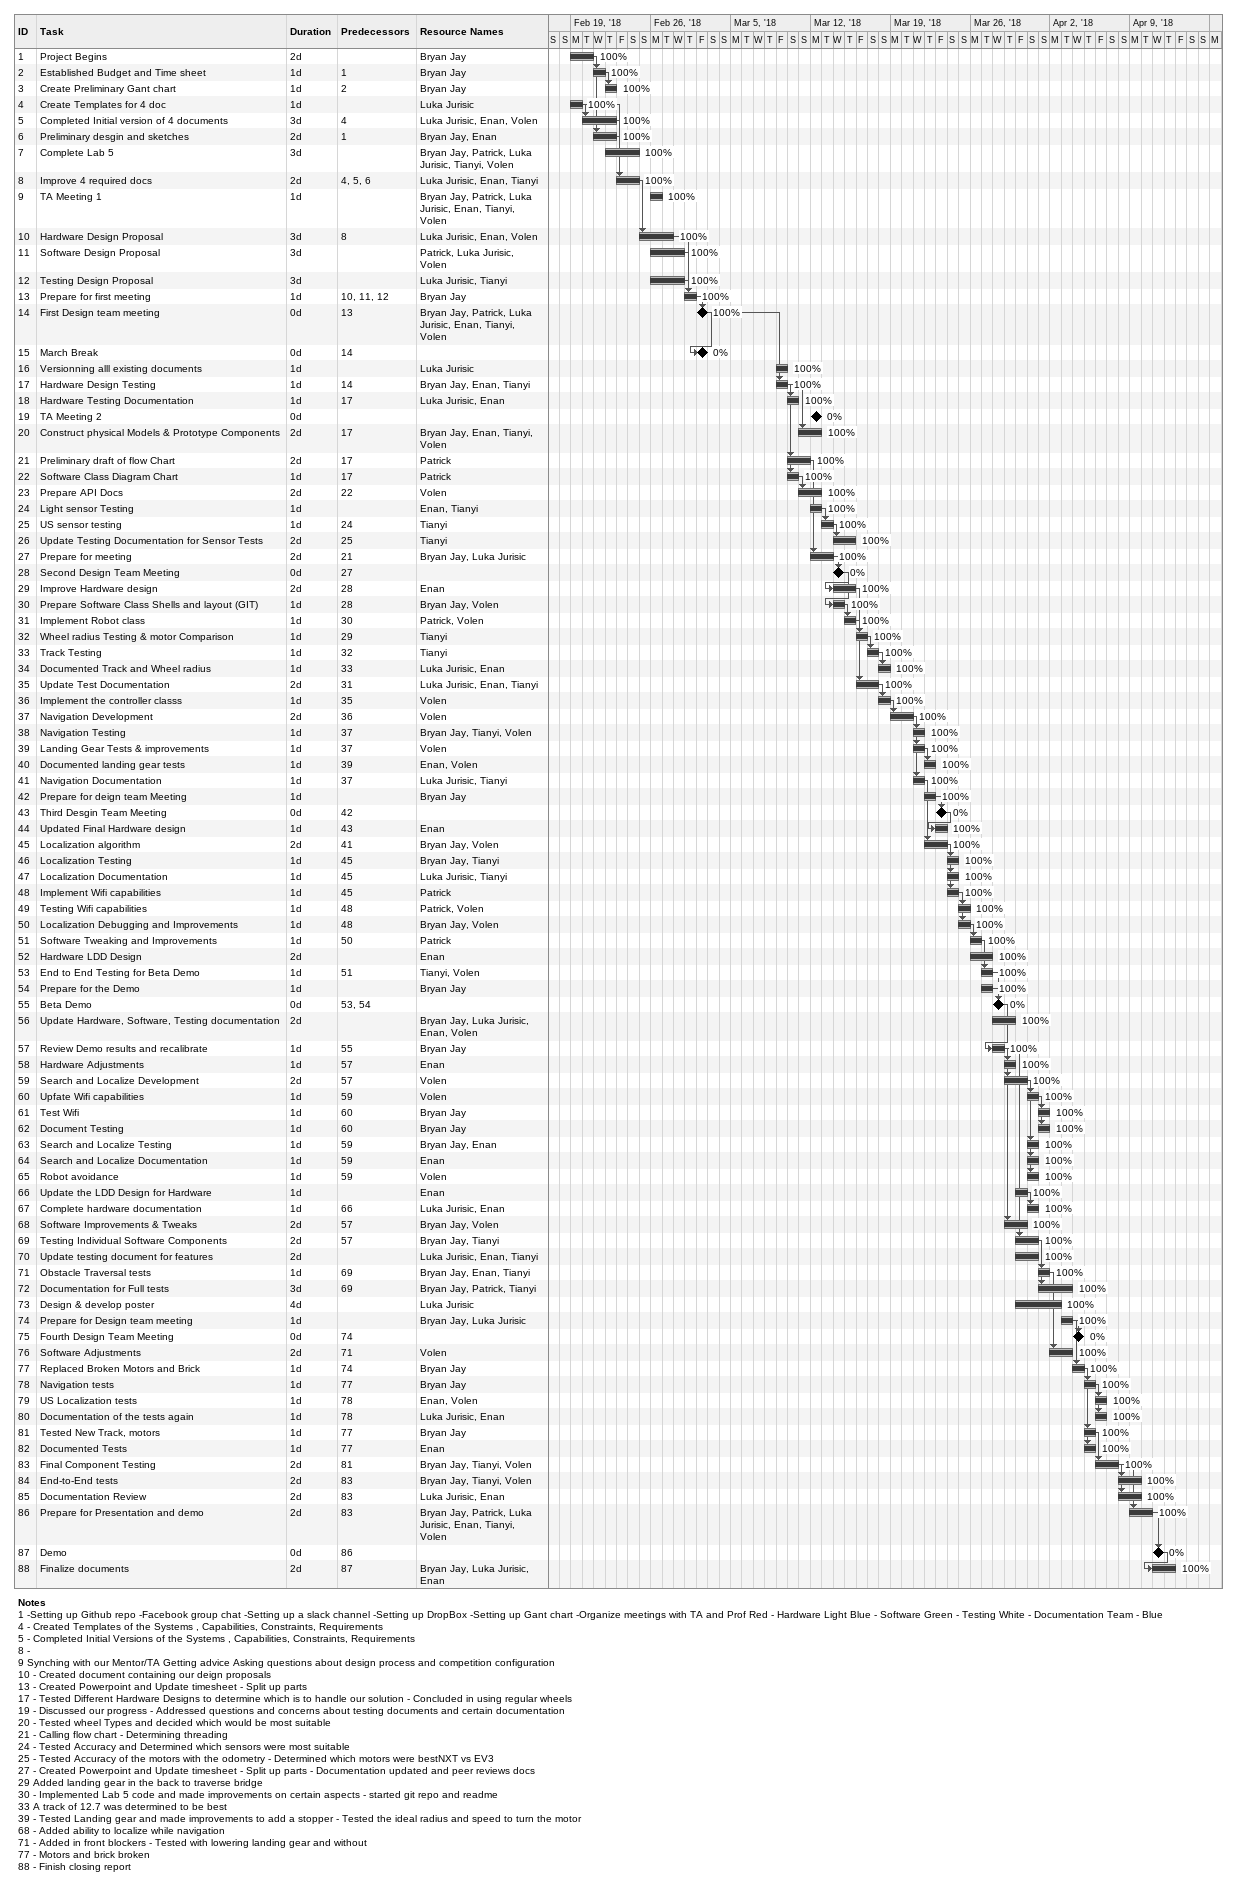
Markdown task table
| ID | Task | Duration | Start | Finish | Predecessors | Resources | % complete |
|---|---|---|---|---|---|---|---|
| 1 | Project Begins | 2d | 2018-02-19 | 2018-02-20 |  | Bryan Jay | 100 |
| 2 | Established Budget and Time sheet | 1d | 2018-02-21 | 2018-02-21 | 1 | Bryan Jay | 100 |
| 3 | Create Preliminary Gant chart | 1d | 2018-02-22 | 2018-02-22 | 2 | Bryan Jay | 100 |
| 4 | Create Templates for 4 doc | 1d | 2018-02-19 | 2018-02-19 |  | Luka Jurisic | 100 |
| 5 | Completed Initial version of 4 documents | 3d | 2018-02-20 | 2018-02-22 | 4 | Luka Jurisic, Enan, Volen | 100 |
| 6 | Preliminary desgin and sketches | 2d | 2018-02-21 | 2018-02-22 | 1 | Bryan Jay, Enan | 100 |
| 7 | Complete Lab 5 | 3d | 2018-02-22 | 2018-02-24 |  | Bryan Jay, Patrick, Luka Jurisic, Tianyi, Volen | 100 |
| 8 | Improve 4 required docs | 2d | 2018-02-23 | 2018-02-24 | 4, 5, 6 | Luka Jurisic, Enan, Tianyi | 100 |
| 9 | TA Meeting 1 | 1d | 2018-02-26 | 2018-02-26 |  | Bryan Jay, Patrick, Luka Jurisic, Enan, Tianyi, Volen | 100 |
| 10 | Hardware Design Proposal | 3d | 2018-02-25 | 2018-02-27 | 8 | Luka Jurisic, Enan, Volen | 100 |
| 11 | Software Design Proposal | 3d | 2018-02-26 | 2018-02-28 |  | Patrick, Luka Jurisic, Volen | 100 |
| 12 | Testing Design Proposal | 3d | 2018-02-26 | 2018-02-28 |  | Luka Jurisic, Tianyi | 100 |
| 13 | Prepare for first meeting | 1d | 2018-03-01 | 2018-03-01 | 10, 11, 12 | Bryan Jay | 100 |
| 14 | First Design team meeting | 0d | 2018-03-02 | 2018-03-02 | 13 | Bryan Jay, Patrick, Luka Jurisic, Enan, Tianyi, Volen | 100 |
| 15 | March Break | 0d | 2018-03-02 | 2018-03-02 | 14 |  | 0 |
| 16 | Versionning alll existing documents | 1d | 2018-03-09 | 2018-03-09 |  | Luka Jurisic | 100 |
| 17 | Hardware Design Testing | 1d | 2018-03-09 | 2018-03-09 | 14 | Bryan Jay, Enan, Tianyi | 100 |
| 18 | Hardware Testing Documentation | 1d | 2018-03-10 | 2018-03-10 | 17 | Luka Jurisic, Enan | 100 |
| 19 | TA Meeting 2 | 0d | 2018-03-12 | 2018-03-12 |  |  | 0 |
| 20 | Construct physical Models & Prototype Components | 2d | 2018-03-11 | 2018-03-12 | 17 | Bryan Jay, Enan, Tianyi, Volen | 100 |
| 21 | Preliminary draft of flow Chart | 2d | 2018-03-10 | 2018-03-11 | 17 | Patrick | 100 |
| 22 | Software Class Diagram Chart | 1d | 2018-03-10 | 2018-03-10 | 17 | Patrick | 100 |
| 23 | Prepare API Docs | 2d | 2018-03-11 | 2018-03-12 | 22 | Volen | 100 |
| 24 | Light sensor Testing | 1d | 2018-03-12 | 2018-03-12 |  | Enan, Tianyi | 100 |
| 25 | US sensor testing | 1d | 2018-03-13 | 2018-03-13 | 24 | Tianyi | 100 |
| 26 | Update Testing Documentation for Sensor Tests | 2d | 2018-03-14 | 2018-03-15 | 25 | Tianyi | 100 |
| 27 | Prepare for meeting | 2d | 2018-03-12 | 2018-03-13 | 21 | Bryan Jay, Luka Jurisic | 100 |
| 28 | Second Design Team Meeting | 0d | 2018-03-14 | 2018-03-14 | 27 |  | 0 |
| 29 | Improve Hardware design | 2d | 2018-03-14 | 2018-03-15 | 28 | Enan | 100 |
| 30 | Prepare Software Class Shells and layout (GIT) | 1d | 2018-03-14 | 2018-03-14 | 28 | Bryan Jay, Volen | 100 |
| 31 | Implement Robot class | 1d | 2018-03-15 | 2018-03-15 | 30 | Patrick, Volen | 100 |
| 32 | Wheel radius Testing & motor Comparison | 1d | 2018-03-16 | 2018-03-16 | 29 | Tianyi | 100 |
| 33 | Track Testing | 1d | 2018-03-17 | 2018-03-17 | 32 | Tianyi | 100 |
| 34 | Documented Track and Wheel radius | 1d | 2018-03-18 | 2018-03-18 | 33 | Luka Jurisic, Enan | 100 |
| 35 | Update Test Documentation | 2d | 2018-03-16 | 2018-03-17 | 31 | Luka Jurisic, Enan, Tianyi | 100 |
| 36 | Implement the controller classs | 1d | 2018-03-18 | 2018-03-18 | 35 | Volen | 100 |
| 37 | Navigation Development | 2d | 2018-03-19 | 2018-03-20 | 36 | Volen | 100 |
| 38 | Navigation Testing | 1d | 2018-03-21 | 2018-03-21 | 37 | Bryan Jay, Tianyi, Volen | 100 |
| 39 | Landing Gear Tests & improvements | 1d | 2018-03-21 | 2018-03-21 | 37 | Volen | 100 |
| 40 | Documented landing gear tests | 1d | 2018-03-22 | 2018-03-22 | 39 | Enan, Volen | 100 |
| 41 | Navigation Documentation | 1d | 2018-03-21 | 2018-03-21 | 37 | Luka Jurisic, Tianyi | 100 |
| 42 | Prepare for deign team Meeting | 1d | 2018-03-22 | 2018-03-22 |  | Bryan Jay | 100 |
| 43 | Third Desgin Team Meeting | 0d | 2018-03-23 | 2018-03-23 | 42 |  | 0 |
| 44 | Updated Final Hardware design | 1d | 2018-03-23 | 2018-03-23 | 43 | Enan | 100 |
| 45 | Localization algorithm | 2d | 2018-03-22 | 2018-03-23 | 41 | Bryan Jay, Volen | 100 |
| 46 | Localization Testing | 1d | 2018-03-24 | 2018-03-24 | 45 | Bryan Jay, Tianyi | 100 |
| 47 | Localization Documentation | 1d | 2018-03-24 | 2018-03-24 | 45 | Luka Jurisic, Tianyi | 100 |
| 48 | Implement Wifi capabilities | 1d | 2018-03-24 | 2018-03-24 | 45 | Patrick | 100 |
| 49 | Testing Wifi capabilities | 1d | 2018-03-25 | 2018-03-25 | 48 | Patrick, Volen | 100 |
| 50 | Localization Debugging and Improvements | 1d | 2018-03-25 | 2018-03-25 | 48 | Bryan Jay, Volen | 100 |
| 51 | Software Tweaking and Improvements | 1d | 2018-03-26 | 2018-03-26 | 50 | Patrick | 100 |
| 52 | Hardware LDD Design | 2d | 2018-03-26 | 2018-03-27 |  | Enan | 100 |
| 53 | End to End Testing for Beta Demo | 1d | 2018-03-27 | 2018-03-27 | 51 | Tianyi, Volen | 100 |
| 54 | Prepare for the Demo | 1d | 2018-03-27 | 2018-03-27 |  | Bryan Jay | 100 |
| 55 | Beta Demo | 0d | 2018-03-28 | 2018-03-28 | 53, 54 |  | 0 |
| 56 | Update Hardware, Software, Testing documentation | 2d | 2018-03-28 | 2018-03-29 |  | Bryan Jay, Luka Jurisic, Enan, Volen | 100 |
| 57 | Review Demo results and recalibrate | 1d | 2018-03-28 | 2018-03-28 | 55 | Bryan Jay | 100 |
| 58 | Hardware Adjustments | 1d | 2018-03-29 | 2018-03-29 | 57 | Enan | 100 |
| 59 | Search and Localize Development | 2d | 2018-03-29 | 2018-03-30 | 57 | Volen | 100 |
| 60 | Upfate Wifi capabilities | 1d | 2018-03-31 | 2018-03-31 | 59 | Volen | 100 |
| 61 | Test Wifi | 1d | 2018-04-01 | 2018-04-01 | 60 | Bryan Jay | 100 |
| 62 | Document Testing | 1d | 2018-04-01 | 2018-04-01 | 60 | Bryan Jay | 100 |
| 63 | Search and Localize Testing | 1d | 2018-03-31 | 2018-03-31 | 59 | Bryan Jay, Enan | 100 |
| 64 | Search and Localize Documentation | 1d | 2018-03-31 | 2018-03-31 | 59 | Enan | 100 |
| 65 | Robot avoidance | 1d | 2018-03-31 | 2018-03-31 | 59 | Volen | 100 |
| 66 | Update the LDD Design for Hardware | 1d | 2018-03-30 | 2018-03-30 |  | Enan | 100 |
| 67 | Complete hardware documentation | 1d | 2018-03-31 | 2018-03-31 | 66 | Luka Jurisic, Enan | 100 |
| 68 | Software Improvements & Tweaks | 2d | 2018-03-29 | 2018-03-30 | 57 | Bryan Jay, Volen | 100 |
| 69 | Testing Individual Software Components | 2d | 2018-03-30 | 2018-03-31 | 57 | Bryan Jay, Tianyi | 100 |
| 70 | Update testing document for features | 2d | 2018-03-30 | 2018-03-31 |  | Luka Jurisic, Enan, Tianyi | 100 |
| 71 | Obstacle Traversal tests | 1d | 2018-04-01 | 2018-04-01 | 69 | Bryan Jay, Enan, Tianyi | 100 |
| 72 | Documentation for Full tests | 3d | 2018-04-01 | 2018-04-03 | 69 | Bryan Jay, Patrick, Tianyi | 100 |
| 73 | Design & develop poster | 4d | 2018-03-30 | 2018-04-02 |  | Luka Jurisic | 100 |
| 74 | Prepare for Design team meeting | 1d | 2018-04-03 | 2018-04-03 |  | Bryan Jay, Luka Jurisic | 100 |
| 75 | Fourth Design Team Meeting | 0d | 2018-04-04 | 2018-04-04 | 74 |  | 0 |
| 76 | Software Adjustments | 2d | 2018-04-02 | 2018-04-03 | 71 | Volen | 100 |
| 77 | Replaced Broken Motors and Brick | 1d | 2018-04-04 | 2018-04-04 | 74 | Bryan Jay | 100 |
| 78 | Navigation tests | 1d | 2018-04-05 | 2018-04-05 | 77 | Bryan Jay | 100 |
| 79 | US Localization tests | 1d | 2018-04-06 | 2018-04-06 | 78 | Enan, Volen | 100 |
| 80 | Documentation of the tests again | 1d | 2018-04-06 | 2018-04-06 | 78 | Luka Jurisic, Enan | 100 |
| 81 | Tested New Track, motors | 1d | 2018-04-05 | 2018-04-05 | 77 | Bryan Jay | 100 |
| 82 | Documented Tests | 1d | 2018-04-05 | 2018-04-05 | 77 | Enan | 100 |
| 83 | Final Component Testing | 2d | 2018-04-06 | 2018-04-07 | 81 | Bryan Jay, Tianyi, Volen | 100 |
| 84 | End-to-End tests | 2d | 2018-04-08 | 2018-04-09 | 83 | Bryan Jay, Tianyi, Volen | 100 |
| 85 | Documentation Review | 2d | 2018-04-08 | 2018-04-09 | 83 | Luka Jurisic, Enan | 100 |
| 86 | Prepare for Presentation and demo | 2d | 2018-04-09 | 2018-04-10 | 83 | Bryan Jay, Patrick, Luka Jurisic, Enan, Tianyi, Volen | 100 |
| 87 | Demo | 0d | 2018-04-11 | 2018-04-11 | 86 |  | 0 |
| 88 | Finalize documents | 2d | 2018-04-11 | 2018-04-12 | 87 | Bryan Jay, Luka Jurisic, Enan | 100 |

Notes
- 1: -Setting up Github repo -Facebook group chat -Setting up a slack channel -Setting up DropBox -Setting up Gant chart -Organize meetings with TA and Prof Red - Hardware Light Blue - Software Green - Testing White - Documentation Team - Blue
- 4: - Created Templates of the Systems , Capabilities, Constraints, Requirements
- 5: - Completed Initial Versions of the Systems , Capabilities, Constraints, Requirements
- 8: -
- 9: Synching with our Mentor/TA Getting advice Asking questions about design process and competition configuration
- 10: - Created document containing our deign proposals
- 13: - Created Powerpoint and Update timesheet - Split up parts
- 17: - Tested Different Hardware Designs to determine which is to handle our solution - Concluded in using regular wheels
- 19: - Discussed our progress - Addressed questions and concerns about testing documents and certain documentation
- 20: - Tested wheel Types and decided which would be most suitable
- 21: - Calling flow chart - Determining threading
- 24: - Tested Accuracy and Determined which sensors were most suitable
- 25: - Tested Accuracy of the motors with the odometry - Determined which motors were bestNXT vs EV3
- 27: - Created Powerpoint and Update timesheet - Split up parts - Documentation updated and peer reviews docs
- 29: Added landing gear in the back to traverse bridge
- 30: - Implemented Lab 5 code and made improvements on certain aspects - started git repo and readme
- 33: A track of 12.7 was determined to be best
- 39: - Tested Landing gear and made improvements to add a stopper - Tested the ideal radius and speed to turn the motor
- 68: - Added ability to localize while navigation
- 71: - Added in front blockers - Tested with lowering landing gear and without
- 77: - Motors and brick broken
- 88: - Finish closing report
